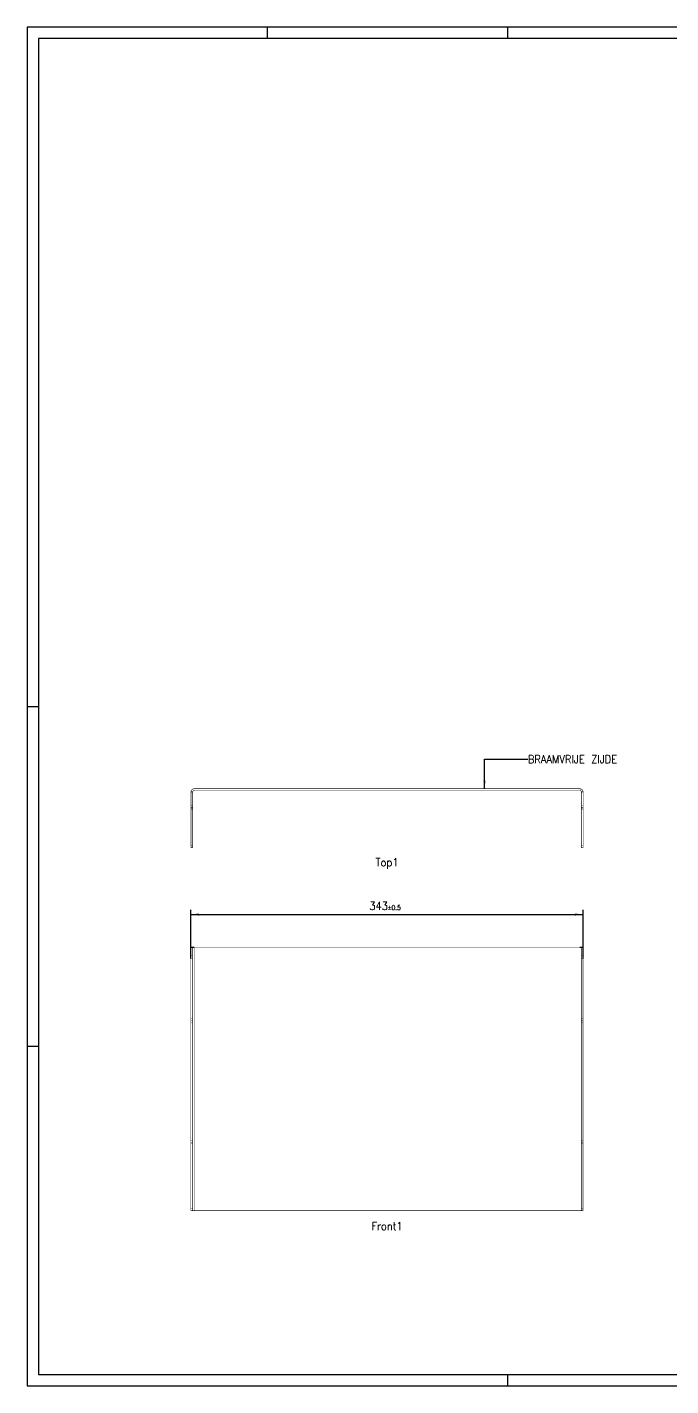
# Model space of a CAD drawing. Header units: millimetres. Extents: x -490 to 351, y -167 to 427.
# Drawn here: x -490 to -209, y -167 to 427 of the extents above; entities that cross this region are included whole.
import ezdxf

# ---------------------------------------------------------------- set-up
doc = ezdxf.new("R2010")
doc.units = ezdxf.units.MM
doc.linetypes.add('DASHED', pattern=[15, 7, -8])
doc.linetypes.add('DOT_CENTER', pattern=[14, 12, -1, 0, -1])
doc.layers.add('1', color=7, linetype='Continuous')
doc.styles.add('CONVERTER_11', font='txt.shx', dxfattribs={"width": 0.9})
doc.dimstyles.new('ME10_DIM_26', dxfattribs={"dimtxt": 7, "dimasz": 7, "dimexe": 4, "dimexo": 0, "dimgap": 4, "dimtad": 1, "dimdsep": 46, "dimtxsty": 'CONVERTER_11', "dimsah": 1, "dimcen": 0.09, "dimclrd": 160, "dimclre": 160, "dimclrt": 5, "dimadec": 0, "dimazin": 0, "dimtol": 1, "dimtp": 0.5, "dimtm": 0.5, "dimtfac": 0.6, "dimtdec": 1, "dimtix": 1, "dimtmove": 0, "dimatfit": 3, "dimfxl": 1, "dimtolj": 1, "dimtzin": 0, "dimarcsym": 0})
doc.dimstyles.get("Standard").update_dxf_attribs({"dimtxt": 0.18, "dimasz": 0.18, "dimexe": 0.18, "dimexo": 0.0625, "dimgap": 0.09, "dimtad": 0, "dimtih": 1, "dimtoh": 1, "dimdec": 4, "dimzin": 0, "dimdsep": 46, "dimtxsty": 'Standard', "dimcen": 0.09, "dimadec": 0, "dimazin": 0, "dimtfac": 1, "dimtdec": 4, "dimtofl": 0, "dimtmove": 0, "dimatfit": 3, "dimfxl": 1, "dimtolj": 1, "dimtzin": 0, "dimarcsym": 0})

# ---------------------------------------------------------------- blocks, each defined once
blk = doc.blocks.new('bottom_plate__14', base_point=(-838, -180.2))
at = {"color": 250, "linetype": 'Continuous', "const_width": 0.5}
for points in [[(-837.7, 49.9), (-836.3, 49.9)], [(-837.8, 49.9), (-836.8, 49.9)], [(-837.8, 49.9), (-837.8, 42.9)], [(-836.8, 49.9), (-836.3, 49.9)], [(-836.3, 49.9), (-836.3, 49.9)], [(-836.3, 42.9), (-836.3, 49.9)], [(-835.2, 50.1), (-835, 50.1)], [(-835, 50.1), (-834.8, 50.1)], [(-834.8, 50.1), (-497.8, 50.1)], [(-497.6, 50.1), (-497.8, 50.1)], [(-497.3, 50.1), (-497.6, 50.1)], [(-494.8, 49.9), (-496.3, 49.9)], [(-496.3, 49.9), (-495.7, 49.9)], [(-496.3, 49.9), (-496.3, 49.9)], [(-496.3, 49.9), (-496.3, 42.9)], [(-495.7, 49.9), (-494.8, 49.9)], [(-494.8, 42.9), (-494.8, 49.9)], [(-837.8, 42.9), (-837.8, 40.6)], [(-837.8, 40.6), (-837.8, -12.3)], [(-836.3, 42.9), (-836.3, 40.6)], [(-836.3, -12.3), (-836.3, 40.6)], [(-496.3, 42.9), (-496.3, 40.6)], [(-496.3, 40.6), (-496.3, -12.3)], [(-494.8, 42.9), (-494.8, 40.6)], [(-494.8, -12.3), (-494.8, 40.6)], [(-837.8, -12.3), (-837.8, -15.5)], [(-837.8, -15.5), (-837.8, -118.4)], [(-836.3, -15.5), (-836.3, -12.3)], [(-836.3, -118.4), (-836.3, -15.5)], [(-496.3, -12.3), (-496.3, -15.5)], [(-496.3, -15.5), (-496.3, -118.4)], [(-494.8, -15.5), (-494.8, -12.3)], [(-494.8, -118.4), (-494.8, -15.5)], [(-837.8, -118.4), (-837.8, -121.6)], [(-836.3, -121.6), (-836.3, -118.4)], [(-496.3, -118.4), (-496.3, -121.6)], [(-494.8, -121.6), (-494.8, -118.4)], [(-837.8, -121.6), (-837.8, -178.3)], [(-836.3, -178.3), (-836.3, -121.6)], [(-496.3, -121.6), (-496.3, -178.3)], [(-494.8, -178.3), (-494.8, -121.6)], [(-837.8, -180), (-837.8, -178.3)], [(-836.3, -180), (-836.3, -178.3)], [(-496.3, -178.3), (-496.3, -180)], [(-494.8, -178.3), (-494.8, -180)], [(-836.3, -180), (-837.8, -180)], [(-834.8, -180), (-836.3, -180)], [(-497.8, -180), (-834.8, -180)], [(-496.3, -180), (-497.8, -180)], [(-496.3, -180), (-494.8, -180)]]:
    blk.add_lwpolyline(points, dxfattribs=at)
at = {"color": 124, "linetype": 'Continuous', "const_width": 0.25}
for points in [[(-834.8, -180), (-834.8, 50.1)], [(-497.8, 50.1), (-497.8, -180)], [(-836.3, 42.9), (-837.8, 42.9)], [(-836.3, 40.6), (-837.8, 40.6)], [(-494.8, 42.9), (-496.3, 42.9)], [(-494.8, 40.6), (-496.3, 40.6)], [(-836.3, -178.3), (-837.8, -178.3)], [(-496.3, -178.3), (-494.8, -178.3)]]:
    blk.add_lwpolyline(points, dxfattribs=at)
at = {"color": 160, "linetype": 'DASHED', "const_width": 0.25}
for points in [[(-837.8, -12.3), (-836.3, -12.3)], [(-837.8, -15.5), (-836.3, -15.5)], [(-496.3, -12.3), (-494.8, -12.3)], [(-496.3, -15.5), (-494.8, -15.5)], [(-837.8, -118.4), (-836.3, -118.4)], [(-496.3, -118.4), (-494.8, -118.4)], [(-837.8, -121.6), (-836.3, -121.6)], [(-496.3, -121.6), (-494.8, -121.6)]]:
    blk.add_lwpolyline(points, dxfattribs=at)
at = {"color": 250, "linetype": 'Continuous'}
for points, knots in [([(-837.8, 49.9), (-837.8, 49.9), (-837.8, 49.9), (-837.8, 49.9), (-837.8, 49.9)], [0, 0, 0, 0, 0.001222939, 0.002445487, 0.002445487, 0.002445487, 0.002445487]), ([(-837.7, 49.9), (-837.8, 49.9), (-837.8, 49.9), (-837.8, 49.9), (-837.8, 49.9), (-837.8, 49.9), (-837.8, 49.9)], [0, 0, 0, 0, 0.01862974, 0.03420075, 0.0473061, 0.058854, 0.058854, 0.058854, 0.058854]), ([(-835.2, 50.1), (-835.4, 50.1), (-835.7, 50.1), (-836, 50.1), (-836.3, 50.1), (-836.5, 50.1), (-836.7, 50.1), (-836.9, 50.1), (-837.1, 50), (-837.2, 50), (-837.3, 50), (-837.5, 50), (-837.6, 50), (-837.7, 49.9), (-837.7, 49.9)], [0, 0, 0, 0, 0.403024, 0.906505, 1.110036, 1.314485, 1.514203, 1.678414, 1.851849, 1.989377, 2.11159, 2.239903, 2.424046, 2.539195, 2.539195, 2.539195, 2.539195]), ([(-835, 50.1), (-835, 50.1), (-835.1, 50.1), (-835.3, 50.1), (-835.5, 50.1), (-835.7, 50.1), (-835.8, 50.1), (-835.9, 50), (-836, 50), (-836.1, 50), (-836.1, 50), (-836.2, 50), (-836.2, 50), (-836.2, 50), (-836.3, 49.9), (-836.3, 49.9)], [0, 0, 0, 0, 0.127646, 0.281168, 0.45362, 0.658712, 0.840637, 0.92827, 0.997567, 1.065234, 1.125505, 1.173443, 1.222357, 1.258888, 1.287976, 1.287976, 1.287976, 1.287976]), ([(-836.3, 49.9), (-836.3, 49.9), (-836.3, 49.9), (-836.3, 49.9), (-836.3, 49.9), (-836.3, 49.9), (-836.3, 49.9), (-836.3, 49.9), (-836.3, 49.9), (-836.3, 49.9), (-836.3, 49.9), (-836.3, 49.9), (-836.3, 49.9), (-836.3, 49.9), (-836.3, 49.9), (-836.3, 49.9)], [0, 0, 0, 0, 0.00990622, 0.01923926, 0.02808679, 0.03447713, 0.04069452, 0.04376242, 0.04680434, 0.04756523, 0.04832071, 0.04915639, 0.04985182, 0.05178856, 0.0543176, 0.0543176, 0.0543176, 0.0543176]), ([(-496.3, 49.9), (-496.3, 49.9), (-496.4, 50), (-496.4, 50), (-496.5, 50), (-496.6, 50), (-496.6, 50), (-496.7, 50.1), (-496.8, 50.1), (-496.9, 50.1), (-497, 50.1), (-497.2, 50.1), (-497.3, 50.1), (-497.5, 50.1), (-497.6, 50.1)], [0, 0, 0, 0, 0.065584, 0.162214, 0.228309, 0.290162, 0.371761, 0.44709, 0.52968, 0.629774, 0.731337, 0.834101, 1.085649, 1.287737, 1.287737, 1.287737, 1.287737]), ([(-494.8, 49.9), (-494.8, 49.9), (-494.9, 50), (-494.9, 50), (-495, 50), (-495.1, 50), (-495.2, 50), (-495.4, 50), (-495.5, 50), (-495.7, 50.1), (-496, 50.1), (-496.4, 50.1), (-496.7, 50.1), (-497, 50.1), (-497.2, 50.1), (-497.3, 50.1)], [0, 0, 0, 0, 0.048931, 0.115072, 0.190728, 0.299459, 0.406566, 0.550005, 0.68827, 0.860966, 1.221933, 1.63281, 1.871084, 2.174753, 2.539375, 2.539375, 2.539375, 2.539375]), ([(-496.3, 49.9), (-496.3, 49.9), (-496.3, 49.9), (-496.3, 49.9), (-496.3, 49.9), (-496.3, 49.9), (-496.3, 49.9), (-496.3, 49.9), (-496.3, 49.9), (-496.3, 49.9), (-496.3, 49.9), (-496.3, 49.9), (-496.3, 49.9), (-496.3, 49.9), (-496.3, 49.9), (-496.3, 49.9)], [0, 0, 0, 0, 0.00252904, 0.00446578, 0.00516121, 0.00599689, 0.00675235, 0.00751326, 0.01055838, 0.01362308, 0.01984088, 0.02623081, 0.03507833, 0.04441137, 0.0543176, 0.0543176, 0.0543176, 0.0543176]), ([(-494.8, 49.9), (-494.8, 49.9), (-494.8, 49.9), (-494.8, 49.9), (-494.8, 49.9), (-494.8, 49.9), (-494.8, 49.9)], [0, 0, 0, 0, 0.01154787, 0.02465325, 0.04022426, 0.058854, 0.058854, 0.058854, 0.058854]), ([(-494.8, 49.9), (-494.8, 49.9), (-494.8, 49.9), (-494.8, 49.9), (-494.8, 49.9)], [0, 0, 0, 0, 0.001222939, 0.002445487, 0.002445487, 0.002445487, 0.002445487])]:
    blk.add_open_spline(points, degree=3, knots=knots, dxfattribs=at)
at = {"layer": '1', "color": 30, "linetype": 'DOT_CENTER', "const_width": 0.25}
for points in [[(-837.8, -13.9), (-836.3, -13.9)], [(-496.3, -13.9), (-494.8, -13.9)], [(-837.8, -120), (-836.3, -120)], [(-496.3, -120), (-494.8, -120)]]:
    blk.add_lwpolyline(points, dxfattribs=at)
blk = doc.blocks.new('*D43')
at = {"layer": '1', "color": 160, "linetype": 'Continuous'}
for p, q in [((-837.8, 40.6), (-837.8, 82.9)), ((-837.8, 78.9), (-494.8, 78.9)), ((-494.8, 40.6), (-494.8, 82.9))]:
    blk.add_line(p, q, dxfattribs=at)
at = {"layer": '1', "color": 160}
for points in [[(-830.8, 79.8), (-830.8, 78), (-837.8, 78.9)], [(-501.8, 78), (-501.8, 79.8), (-494.8, 78.9)]]:
    blk.add_solid(points, dxfattribs=at)
at = {"layer": '1', "color": 5, "insert": (-681.7, 82.9), "char_height": 7, "attachment_point": 7, "rotation": 0.0001, "line_spacing_factor": 0.60024, "style": 'CONVERTER_11'}
blk.add_mtext('\\C5;343\\C5;\\H4.2;{\\Fgdt;`}0.5', dxfattribs=at)
blk = doc.blocks.new('bottom_plate__16', base_point=(-838, 137.3))
at = {"color": 250, "linetype": 'Continuous', "const_width": 0.5}
for points in [[(-835.2, 188.9, 0.328924), (-837.7, 186.4, 0.328924)], [(-837.7, 186.4, 0.036891), (-837.8, 185.9, 0.036891)], [(-837.8, 185.9, 0.001358), (-837.8, 185.9, 0.001358)], [(-835, 187.4, 0.327657), (-836.3, 186.1, 0.327657)], [(-836.3, 186.1, 0.039597), (-836.3, 185.9, 0.039597)], [(-834.8, 188.9, 0.036706), (-835.2, 188.9, 0.036706)], [(-834.8, 187.4, 0.036506), (-835, 187.4, 0.036506)], [(-497.3, 188.9, 0.036706), (-497.8, 188.9, 0.036706)], [(-497.6, 187.4, 0.036506), (-497.8, 187.4, 0.036506)], [(-496.3, 186.1, 0.327657), (-497.6, 187.4, 0.327657)], [(-494.8, 186.4, 0.328924), (-497.3, 188.9, 0.328924)], [(-496.3, 185.9, 0.039597), (-496.3, 186.1, 0.039597)], [(-494.8, 185.9, 0.036891), (-494.8, 186.4, 0.036891)], [(-494.8, 185.9, 0.001358), (-494.8, 185.9, 0.001358)]]:
    blk.add_lwpolyline(points, format="xyb", dxfattribs=at)
for points in [[(-837.7, 186.4), (-836.3, 186.1)], [(-837.8, 185.9), (-837.8, 174.5)], [(-837.8, 185.9), (-836.8, 185.9)], [(-836.8, 185.9), (-836.3, 185.9)], [(-836.3, 174.5), (-836.3, 185.9)], [(-836.3, 185.9), (-836.3, 185.9)], [(-497.8, 188.9), (-834.8, 188.9)], [(-834.8, 187.4), (-497.8, 187.4)], [(-494.8, 186.4), (-496.3, 186.1)], [(-496.3, 185.9), (-496.3, 174.5)], [(-496.3, 185.9), (-495.7, 185.9)], [(-496.3, 185.9), (-496.3, 185.9)], [(-495.7, 185.9), (-494.8, 185.9)], [(-494.8, 174.5), (-494.8, 185.9)], [(-837.8, 174.5), (-837.8, 172.3)], [(-837.8, 172.3), (-837.8, 171.3)], [(-837.8, 171.3), (-837.8, 170.4)], [(-837.8, 170.4), (-837.8, 139.2)], [(-836.3, 172.3), (-836.3, 174.5)], [(-836.3, 171.3), (-836.3, 172.3)], [(-836.3, 170.4), (-836.3, 171.3)], [(-836.3, 139.2), (-836.3, 170.4)], [(-496.3, 174.5), (-496.3, 172.3)], [(-496.3, 172.3), (-496.3, 171.3)], [(-496.3, 171.3), (-496.3, 170.4)], [(-496.3, 170.4), (-496.3, 139.2)], [(-494.8, 172.3), (-494.8, 174.5)], [(-494.8, 171.3), (-494.8, 172.3)], [(-494.8, 170.4), (-494.8, 171.3)], [(-494.8, 139.2), (-494.8, 170.4)], [(-837.8, 139.2), (-837.8, 137.5)], [(-837.8, 137.5), (-836.3, 137.5)], [(-837.8, 137.5), (-837.8, 137.5)], [(-836.3, 139.2), (-836.3, 137.5)], [(-836.3, 137.5), (-836.3, 137.5)], [(-496.3, 139.2), (-496.3, 137.5)], [(-496.3, 137.5), (-494.8, 137.5)], [(-496.3, 137.5), (-496.3, 137.5)], [(-494.8, 139.2), (-494.8, 137.5)], [(-494.8, 137.5), (-494.8, 137.5)]]:
    blk.add_lwpolyline(points, dxfattribs=at)
at = {"color": 124, "linetype": 'Continuous', "const_width": 0.25}
for points in [[(-835.2, 188.9), (-835, 187.4)], [(-497.3, 188.9), (-497.6, 187.4)], [(-836.3, 139.2), (-837.8, 139.2)], [(-494.8, 139.2), (-496.3, 139.2)]]:
    blk.add_lwpolyline(points, dxfattribs=at)
at = {"color": 160, "linetype": 'DASHED', "const_width": 0.25}
for points in [[(-837.8, 174.5), (-836.3, 174.5)], [(-836.3, 172.3), (-837.8, 172.3)], [(-837.8, 171.3), (-836.3, 171.3)], [(-836.3, 170.4), (-837.8, 170.4)], [(-496.3, 174.5), (-494.8, 174.5)], [(-496.3, 172.3), (-494.8, 172.3)], [(-496.3, 171.3), (-494.8, 171.3)], [(-496.3, 170.4), (-494.8, 170.4)], [(-836.3, 137.5), (-837.8, 137.5)], [(-494.8, 137.5), (-496.3, 137.5)]]:
    blk.add_lwpolyline(points, dxfattribs=at)
at = {"layer": '1', "color": 30, "linetype": 'DOT_CENTER', "const_width": 0.25}
for points in [[(-837.8, 172.9), (-836.3, 172.9)], [(-496.3, 172.9), (-494.8, 172.9)]]:
    blk.add_lwpolyline(points, dxfattribs=at)
blk = doc.blocks.new('FRAME_A1', base_point=(-490.48, -166.59))
at = {"layer": '1', "color": 7, "linetype": 'Continuous'}
for p, q in [((-490.48, 427.41), (-490.48, -166.59)), ((350.52, 427.41), (-490.48, 427.41)), ((-485.48, 422.41), (-485.48, -161.59)), ((345.52, 422.41), (-485.48, 422.41)), ((-385.48, 427.41), (-385.48, 422.41)), ((-280.48, 427.41), (-280.48, 422.41)), ((-490.48, 130.41), (-485.48, 130.41)), ((-490.48, -18.09), (-485.48, -18.09)), ((-485.48, -161.59), (345.52, -161.59)), ((-280.48, -161.59), (-280.48, -166.59)), ((-490.48, -166.59), (350.52, -166.59))]:
    blk.add_line(p, q, dxfattribs=at)
blk = doc.blocks.new('Front1', base_point=(-894.282, -82))
blk.add_blockref('bottom_plate__14', (-838.032, -180.25))
at = {"layer": '1', "color": 5, "insert": (-666.282, -190), "char_height": 7, "attachment_point": 2, "line_spacing_factor": 1.320528, "style": 'CONVERTER_11'}
blk.add_mtext('Front1', dxfattribs=at)
at = {"layer": '1'}
dim = blk.add_linear_dim(base=(-837.782, 78.913), p1=(-494.782, 40.609), p2=(-837.782, 40.609), dimstyle='ME10_DIM_26', dxfattribs=at)
dim.commit()
dim.dimension.update_dxf_attribs({"geometry": '*D43', "text_midpoint": (-666.282, 86.413), "text_rotation": 0.000139})
blk = doc.blocks.new('Top1', base_point=(-894.3, 165.2))
at = {"layer": '1', "color": 160}
blk.add_solid([(-582, 195.9), (-580.2, 195.9), (-581.1, 188.9)], dxfattribs=at)
blk.add_blockref('bottom_plate__16', (-838, 137.3))
at = {"layer": '1', "color": 5, "style": 'CONVERTER_11', "width": 0.9}
blk.add_text('BRAAMVRIJE ZIJDE', height=7, dxfattribs=at).set_placement((-543.1, 211.2))
at = {"layer": '1', "color": 5, "insert": (-666.3, 128.1), "char_height": 7, "attachment_point": 2, "line_spacing_factor": 1.320528, "style": 'CONVERTER_11'}
blk.add_mtext('Top1', dxfattribs=at)
at = {"layer": '1', "color": 160, "linetype": 'Continuous', "has_arrowhead": 0}
blk.add_leader([(-581.1, 188.9), (-581.1, 214.7), (-543.1, 214.7)], dimstyle='Standard', dxfattribs=at)

msp = doc.modelspace()

# ---------------------------------------------------------------- block references
at = {"xscale": 0.5, "yscale": 0.5, "zscale": 0.5}
for name, p in [('Top1', (-447.14, 82.59)), ('Front1', (-447.14, -41))]:
    msp.add_blockref(name, p, dxfattribs=at)
at = {"layer": '1'}
msp.add_blockref('FRAME_A1', (-490.48, -166.59), dxfattribs=at)

doc.saveas('drawing.dxf')
